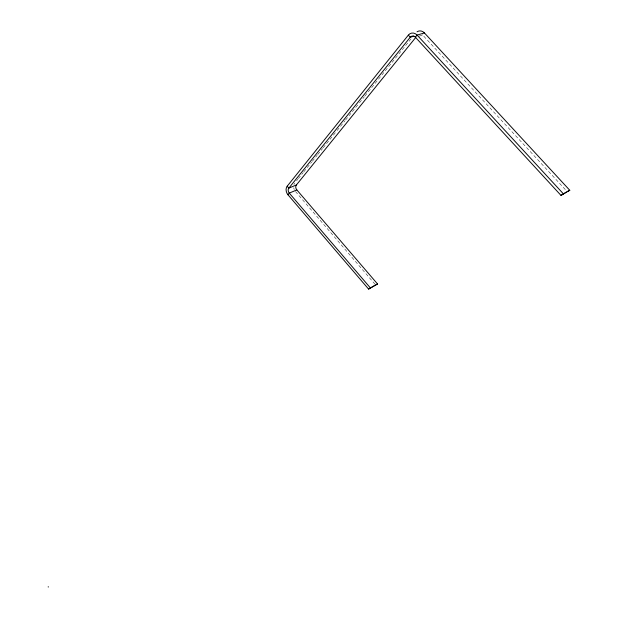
<?xml version="1.0" encoding="UTF-8"?>
<svg xmlns="http://www.w3.org/2000/svg" width="618" height="618" viewBox="0 0 618 618"><rect width="100%" height="100%" fill="white"/><g stroke="black" fill="none" stroke-linecap="round" stroke-linejoin="round"><path stroke-width="0.46" stroke-dasharray="3.09 2.32" d="M296.57 180.796L297.783 179.297M298.386 178.548L303.229 172.546M303.832 171.796L311.696 162.04M312.299 161.29L317.134 155.288M317.745 154.539L322.581 148.544M323.183 147.787L336.493 131.286M337.096 130.537L344.96 120.788M345.562 120.031L358.873 103.53M359.475 102.781L364.319 96.779M364.921 96.029L412.098 37.52M419.058 36.13L422.72 35.056L566.505 190.862M295.497 191.526L374.971 284.226M294.245 189.487A6.211 4.836 67.3 0 1 293.735 187.748M293.944 184.558A6.211 4.836 67.3 0 1 294.755 183.044M422.372 34.732A4.156 3.569 79.6 0 1 422.72 35.056"/><path stroke-width="0.93" d="M415.821 37.343L296.393 184.952A3.623 2.82 67.3 0 0 296.825 189.904L377.552 284.002L368.583 289.077L287.957 194.755A6.265 4.844 67.3 0 1 287.192 186.211L408.336 35.141A7.184 6.149 79.2 0 1 417.088 35.079L424.435 32.947L569.781 190.29L560.982 195.396L415.366 37.204A4.195 3.592 79.2 0 0 410.267 37.234L408.336 35.141M287.957 194.755L289.278 193.117L296.825 189.904M415.366 37.204L417.088 35.079L563.624 194.106M48.25 587.077L48.25 586.66M560.982 195.396L566.382 192.043M368.583 289.077L374.817 285.416M375.597 284.952L377.552 284.002M567.154 191.565L569.781 190.29M296.393 184.952L288.838 188.127L287.192 186.211M413.967 36.161L410.267 37.234L288.838 188.127A3.654 2.827 67.3 0 0 289.278 193.117L370.553 288.119M417.026 31.819A7.122 6.126 79.6 0 1 424.435 32.947"/></g></svg>
